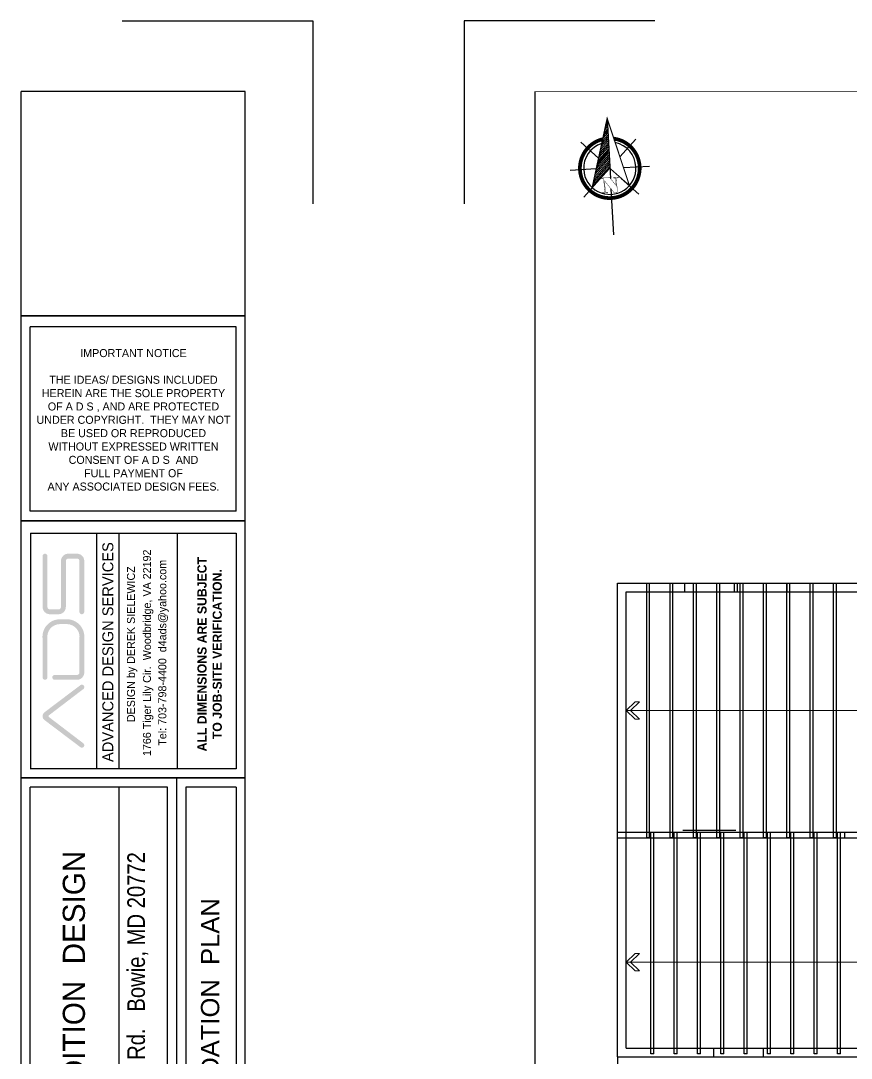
# Model space of a CAD drawing. Header units: inches. Extents: x 26998 to 46838, y -509 to 4343.
# Drawn here: x 32340 to 32910, y 2282 to 2993 of the extents above; entities that cross this region are included whole.
import ezdxf

# ---------------------------------------------------------------- set-up
doc = ezdxf.new("R2010")
doc.units = ezdxf.units.IN
doc.header["$LTSCALE"] = 0.5
doc.header["$MEASUREMENT"] = 0
doc.layers.add('CABS', color=23, linetype='Continuous')
doc.layers.add('Title Block', color=7, linetype='Continuous')
doc.layers.add('TXT', color=4, linetype='Continuous', lineweight=9)
doc.styles.add('HS-DESIGN-PLAN', font='GOTHIC.TTF', dxfattribs={"height": 0.09375})
doc.styles.add('HS-DESIGN-TTLB', font='GOTHIC.TTF')

# ---------------------------------------------------------------- blocks, each defined once
blk = doc.blocks.new('*X797')
at = {"color": 0}
for p, q in [((146.75, -411.68), (147.62, -410.82)), ((146.95, -410.95), (147.62, -410.29)), ((147.15, -410.22), (147.62, -409.76)), ((147.35, -409.49), (147.62, -409.23)), ((147.55, -408.76), (147.62, -408.7)), ((145.76, -415.33), (147.62, -413.47)), ((145.96, -414.6), (147.62, -412.94)), ((146.16, -413.87), (147.62, -412.41)), ((146.36, -413.14), (147.62, -411.88)), ((146.55, -412.41), (147.62, -411.35)), ((144.76, -418.98), (147.62, -416.12)), ((144.96, -418.25), (147.62, -415.59)), ((145.16, -417.52), (147.62, -415.06)), ((145.36, -416.79), (147.62, -414.53)), ((145.56, -416.06), (147.62, -414)), ((143.56, -423.36), (147.62, -419.3)), ((143.76, -422.63), (147.62, -418.77)), ((143.96, -421.9), (147.62, -418.24)), ((144.16, -421.17), (147.62, -417.71)), ((144.36, -420.44), (147.62, -417.18)), ((144.56, -419.71), (147.62, -416.65)), ((142.76, -426.28), (147.62, -421.42)), ((142.96, -425.55), (147.62, -420.89)), ((143.16, -424.82), (147.62, -420.36)), ((143.36, -424.09), (147.62, -419.83))]:
    blk.add_line(p, q, dxfattribs=at)
blk = doc.blocks.new('North')
for p, q in [((-0.05, 18.32), (-0.05, 2.23)), ((-2.92, 7.82), (-7.42, 12.32)), ((2.82, 7.82), (7.32, 12.32)), ((-3.71, 4.95), (-10.67, 4.95)), ((3.61, 4.95), (10.57, 4.95)), ((-2.92, 2.08), (-7.42, -2.42)), ((2.82, 2.08), (7.32, -2.42)), ((-0.05, -0.54), (-0.05, -12.88))]:
    blk.add_line(p, q)
for points, const_width in [([(-5.06, -0.01), (-0.05, 18.32), (4.95, 0.05), (-0.05, 4.95), (-5.06, -0.01)], 0.3), ([(-1.6, -0.98), (-1.6, -1.05), (-1.59, -1.12), (-1.58, -1.18), (-1.57, -1.22), (-1.56, -1.27), (-1.54, -1.31), (-1.52, -1.33), (-1.5, -1.35), (-1.47, -1.37), (-1.44, -1.38), (-1.4, -1.4), (-1.34, -1.41), (-1.28, -1.42), (-1.21, -1.43), (-1.13, -1.43), (-1.05, -1.43), (-1.05, -1.59), (-2.39, -1.59), (-2.39, -1.43), (-2.35, -1.43), (-2.28, -1.43), (-2.21, -1.43), (-2.14, -1.42), (-2.09, -1.41), (-2.04, -1.4), (-2, -1.38), (-1.96, -1.37), (-1.94, -1.35), (-1.91, -1.33), (-1.88, -1.31), (-1.86, -1.27), (-1.85, -1.23), (-1.83, -1.18), (-1.82, -1.12), (-1.81, -1.06), (-1.81, -1), (-1.81, 2.29), (-2.39, 2.29), (-2.39, 2.44), (-0.21, 2.44), (1.39, 0.24), (1.39, 1.81), (1.39, 1.88), (1.38, 1.95), (1.37, 2), (1.36, 2.06), (1.35, 2.1), (1.33, 2.14), (1.31, 2.17), (1.29, 2.19), (1.26, 2.21), (1.22, 2.23), (1.17, 2.25), (1.12, 2.26), (1.06, 2.27), (0.99, 2.28), (0.92, 2.29), (0.84, 2.29), (0.82, 2.29), (0.82, 2.44), (2.16, 2.44), (2.16, 2.29), (2.12, 2.29), (2.04, 2.29), (1.98, 2.28), (1.92, 2.27), (1.86, 2.26), (1.81, 2.25), (1.77, 2.24), (1.73, 2.22), (1.71, 2.2), (1.69, 2.18), (1.67, 2.15), (1.65, 2.1), (1.63, 2.06), (1.62, 2.01), (1.61, 1.95), (1.61, 1.88), (1.61, 1.81), (1.61, -1.59), (0.7, -1.59), (-1.6, 1.62), (-1.6, -0.98), (-1.6, -0.98)], 0.1)]:
    blk.add_lwpolyline(points, dxfattribs=dict(const_width=const_width))
at = {"const_width": 1}
for points in [[(-8.05, 4.95, 1), (7.95, 4.95, 0.359415), (1.47, 12.8, 1)], [(-1.57, 12.8, 0.359415), (-8.05, 4.95, 1)]]:
    blk.add_lwpolyline(points, format="xyb", dxfattribs=at)
for start, end in [(105.027, 180), (0, 74.973), (180, 0)]:
    blk.add_arc((-0.05, 4.95), 7, start, end)
blk.add_blockref('*X797', (-147.67, 426.84))

msp = doc.modelspace()

# ---------------------------------------------------------------- hatches: boundary and pattern name
at = {"layer": 'Title Block'}
h = msp.add_hatch(color=256, dxfattribs=at)
h.paths.add_polyline_path([(32383.307677, 2534.6635765, 0.1912949762), (32383.9756571, 2535.6985823), (32383.9756571, 2536.3456286, 0.1065363828), (32383.6970632, 2536.9912482, 0.1989123674), (32382.6138719, 2537.6680178), (32382.0631966, 2537.6680178, 0.1139636446), (32381.3693915, 2537.3806343), (32356.7896182, 2518.8025062, 0.5149988252), (32356.7896182, 2513.3683904), (32381.3693915, 2494.7902622, 0.1139636446), (32382.0631966, 2494.5028787), (32382.6138719, 2494.5028787, 0.1989123674), (32383.6970632, 2495.1796484, 0.1065363829), (32383.9756571, 2495.825268), (32383.9756571, 2496.4723143, 0.1912949762), (32383.307677, 2497.5073201), (32359.8932491, 2515.391789, -0.5343557179), (32359.8932491, 2516.7791076)])
h.paths.add_polyline_path([(32378.9693065, 2541.0055849, 0.4142135624), (32383.9756571, 2546.0119356), (32383.9756571, 2569.1516721, 0.440849221), (32372.2941723, 2582.5019405), (32367.0718214, 2582.5019405, 0.440849221), (32355.3903366, 2569.1516721), (32355.3903366, 2542.6743685, 0.4142135624), (32357.0591201, 2541.0055849, 0.4142135624), (32358.7279037, 2542.6743685), (32358.7279037, 2569.1516721, -0.4500136067), (32367.0718214, 2579.1643734), (32372.2941723, 2579.1643734, -0.4500136067), (32380.63809, 2569.1516721), (32380.63809, 2546.0119356, -0.4142135624), (32378.9693065, 2544.343152), (32363.7342543, 2544.343152, 0.4142135624), (32362.0654707, 2542.6743685, 0.4142135624), (32363.7342543, 2541.0055849)])
h.paths.add_polyline_path([(32368.0142133, 2590.9436406, -0.4142135624), (32366.3454298, 2589.2748571), (32360.3966872, 2589.2748571, -0.4142135624), (32358.7279037, 2590.9436406), (32358.7279037, 2625.764862, 0.4142135624), (32357.0591201, 2627.4336456, 0.4142135624), (32355.3903366, 2625.764862), (32355.3903366, 2590.9436406, 0.4142135624), (32360.3966872, 2585.93729), (32366.3454298, 2585.93729, 0.4142135624), (32371.3517804, 2590.9436406), (32371.3517804, 2622.4272949, -0.4142135624), (32373.0205639, 2624.0960785), (32378.9693065, 2624.0960785, -0.4142135624), (32380.63809, 2622.4272949), (32380.63809, 2587.6060736, 0.4142135624), (32382.3068736, 2585.93729, 0.4142135624), (32383.9756571, 2587.6060736), (32383.9756571, 2622.4272949, 0.4142135624), (32378.9693065, 2627.4336456), (32373.0205639, 2627.4336456, 0.4142135624), (32368.0142133, 2622.4272949)])
h = msp.add_hatch(color=256, dxfattribs=at)
h.paths.add_polyline_path([(32383.307677, 2534.6635765, 0.1912949762), (32383.9756571, 2535.6985823), (32383.9756571, 2536.3456286, 0.1065363828), (32383.6970632, 2536.9912482, 0.1989123674), (32382.6138719, 2537.6680178), (32382.0631966, 2537.6680178, 0.1139636446), (32381.3693915, 2537.3806343), (32356.7896182, 2518.8025062, 0.5149988252), (32356.7896182, 2513.3683904), (32381.3693915, 2494.7902622, 0.1139636446), (32382.0631966, 2494.5028787), (32382.6138719, 2494.5028787, 0.1989123674), (32383.6970632, 2495.1796484, 0.1065363829), (32383.9756571, 2495.825268), (32383.9756571, 2496.4723143, 0.1912949762), (32383.307677, 2497.5073201), (32359.8932491, 2515.391789, -0.5343557179), (32359.8932491, 2516.7791076)])
h.paths.add_polyline_path([(32378.9693065, 2541.0055849, 0.4142135624), (32383.9756571, 2546.0119356), (32383.9756571, 2569.1516721, 0.440849221), (32372.2941723, 2582.5019405), (32367.0718214, 2582.5019405, 0.440849221), (32355.3903366, 2569.1516721), (32355.3903366, 2542.6743685, 0.4142135624), (32357.0591201, 2541.0055849, 0.4142135624), (32358.7279037, 2542.6743685), (32358.7279037, 2569.1516721, -0.4500136067), (32367.0718214, 2579.1643734), (32372.2941723, 2579.1643734, -0.4500136067), (32380.63809, 2569.1516721), (32380.63809, 2546.0119356, -0.4142135624), (32378.9693065, 2544.343152), (32363.7342543, 2544.343152, 0.4142135624), (32362.0654707, 2542.6743685, 0.4142135624), (32363.7342543, 2541.0055849)])
h.paths.add_polyline_path([(32368.0142133, 2590.9436406, -0.4142135624), (32366.3454298, 2589.2748571), (32360.3966872, 2589.2748571, -0.4142135624), (32358.7279037, 2590.9436406), (32358.7279037, 2625.764862, 0.4142135624), (32357.0591201, 2627.4336456, 0.4142135624), (32355.3903366, 2625.764862), (32355.3903366, 2590.9436406, 0.4142135624), (32360.3966872, 2585.93729), (32366.3454298, 2585.93729, 0.4142135624), (32371.3517804, 2590.9436406), (32371.3517804, 2622.4272949, -0.4142135624), (32373.0205639, 2624.0960785), (32378.9693065, 2624.0960785, -0.4142135624), (32380.63809, 2622.4272949), (32380.63809, 2587.6060736, 0.4142135624), (32382.3068736, 2585.93729, 0.4142135624), (32383.9756571, 2587.6060736), (32383.9756571, 2622.4272949, 0.4142135624), (32378.9693065, 2627.4336456), (32373.0205639, 2627.4336456, 0.4142135624), (32368.0142133, 2622.4272949)])

# ---------------------------------------------------------------- linework, layer by layer
for p, q in [((32749.3686292, 2436.6590416), (33156.1686292, 2436.6590416)), ((32749.3686292, 2432.6590416), (33156.1686292, 2432.6590416)), ((32771.3686292, 2432.6590416), (32769.3686292, 2432.6590416)), ((32772.1686292, 2436.6590416), (32774.1686292, 2436.6590416)), ((32787.3686292, 2432.6590416), (32785.3686292, 2432.6590416)), ((32788.1686292, 2436.6590416), (32790.1686292, 2436.6590416)), ((32803.3686292, 2432.6590416), (32801.3686292, 2432.6590416)), ((32804.1686292, 2436.6590416), (32806.1686292, 2436.6590416)), ((32819.3686292, 2432.6590416), (32817.3686292, 2432.6590416)), ((32820.1686292, 2436.6590416), (32822.1686292, 2436.6590416)), ((32835.3686292, 2432.6590416), (32833.3686292, 2432.6590416)), ((32836.1686292, 2436.6590416), (32838.1686292, 2436.6590416)), ((32851.3686292, 2432.6590416), (32849.3686292, 2432.6590416)), ((32852.1686292, 2436.6590416), (32854.1686292, 2436.6590416)), ((32867.3686292, 2432.6590416), (32865.3686292, 2432.6590416)), ((32868.1686292, 2436.6590416), (32870.1686292, 2436.6590416)), ((32883.3686292, 2432.6590416), (32881.3686292, 2432.6590416)), ((32884.1686292, 2436.6590416), (32886.1686292, 2436.6590416)), ((32899.3686292, 2432.6590416), (32897.3686292, 2432.6590416)), ((32900.1686292, 2436.6590416), (32902.1686292, 2436.6590416)), ((32774.1686292, 2284.6590416), (32772.1686292, 2284.6590416)), ((32790.1686292, 2284.6590416), (32788.1686292, 2284.6590416)), ((32806.1686292, 2284.6590416), (32804.1686292, 2284.6590416)), ((32822.1686292, 2284.6590416), (32820.1686292, 2284.6590416)), ((32838.1686292, 2284.6590416), (32836.1686292, 2284.6590416)), ((32854.1686292, 2284.6590416), (32852.1686292, 2284.6590416)), ((32870.1686292, 2284.6590416), (32868.1686292, 2284.6590416)), ((32886.1686292, 2284.6590416), (32884.1686292, 2284.6590416)), ((32902.1686292, 2284.6590416), (32900.1686292, 2284.6590416))]:
    msp.add_line(p, q)
msp.add_lwpolyline([(32692.3981281, 2944.0852231, 0.5, 0.5, 0), (34187.4573628, 2944.0852231, 0, 0, 0), (34187.4573628, 1817.6360016, 0.5, 0.5, 0), (32692.3981281, 1817.6360016, 0.5, 0.5, 0)], format="xyseb")
at = {"const_width": 0.5}
msp.add_lwpolyline([(32692.7981281, 1817.6360016), (32692.7981281, 2944.0852231)], dxfattribs=at)
msp.add_lwpolyline([(32692.7981281, 1817.6360016), (32692.7981281, 2944.0852231)], dxfattribs=at)
at = {"layer": 'CABS'}
msp.add_line((32830.3686292, 2437.6590416), (32794.1767581, 2437.6590416), dxfattribs=at)
at = {"layer": 'Title Block'}
for p, q in [((32409.8282212, 2992.6621831), (32540.6318062, 2992.6621831)), ((32409.8282212, 2992.6621831), (32540.6318062, 2992.6621831)), ((32409.8282212, 2992.6621831), (32540.6318062, 2992.6621831)), ((32409.8282212, 2992.6621831), (32540.6318062, 2992.6621831)), ((32409.8282212, 2992.6621831), (32540.6318062, 2992.6621831)), ((32409.8282212, 2992.6621831), (32540.6318062, 2992.6621831)), ((32409.8282212, 2992.6621831), (32540.6318062, 2992.6621831)), ((32409.8282212, 2992.6621831), (32540.6318062, 2992.6621831)), ((32540.6318062, 2992.6621831), (32540.6318062, 2867.1717031)), ((32540.6318062, 2992.6621831), (32540.6318062, 2867.1717031)), ((32540.6318062, 2992.6621831), (32540.6318062, 2867.1717031)), ((32540.6318062, 2992.6621831), (32540.6318062, 2867.1717031)), ((32540.6318062, 2992.6621831), (32540.6318062, 2867.1717031)), ((32540.6318062, 2992.6621831), (32540.6318062, 2867.1717031)), ((32540.6318062, 2992.6621831), (32540.6318062, 2867.1717031)), ((32540.6318062, 2992.6621831), (32540.6318062, 2867.1717031)), ((32540.6318062, 2992.6621831), (32540.6318062, 2867.1717031)), ((32540.6318062, 2992.6621831), (32540.6318062, 2867.1717031)), ((32540.6318062, 2992.6621831), (32540.6318062, 2867.1717031)), ((32540.6318062, 2992.6621831), (32540.6318062, 2867.1717031)), ((32540.6318062, 2992.6621831), (32540.6318062, 2867.1717031)), ((32540.6318062, 2992.6621831), (32540.6318062, 2867.1717031)), ((32540.6318062, 2992.6621831), (32540.6318062, 2867.1717031)), ((32540.6318062, 2992.6621831), (32540.6318062, 2867.1717031)), ((32540.6318062, 2992.6621831), (32540.6318062, 2867.1717031)), ((32540.6318062, 2992.6621831), (32540.6318062, 2867.1717031)), ((32540.6318062, 2992.6621831), (32540.6318062, 2867.1717031)), ((32540.6318062, 2992.6621831), (32540.6318062, 2867.1717031)), ((32540.6318062, 2992.6621831), (32540.6318062, 2867.1717031)), ((32540.6318062, 2992.6621831), (32540.6318062, 2867.1717031)), ((32540.6318062, 2992.6621831), (32540.6318062, 2867.1717031)), ((32540.6318062, 2992.6621831), (32540.6318062, 2867.1717031)), ((32540.6318062, 2992.6621831), (32540.6318062, 2867.1717031)), ((32540.6318062, 2992.6621831), (32540.6318062, 2867.1717031)), ((32540.6318062, 2992.6621831), (32540.6318062, 2867.1717031)), ((32540.6318062, 2992.6621831), (32540.6318062, 2867.1717031)), ((32540.6318062, 2992.6621831), (32540.6318062, 2867.1717031)), ((32540.6318062, 2992.6621831), (32540.6318062, 2867.1717031)), ((32775.0247531, 2992.6621831), (32644.2211681, 2992.6621831)), ((32775.0247531, 2992.6621831), (32644.2211681, 2992.6621831)), ((32775.0247531, 2992.6621831), (32644.2211681, 2992.6621831)), ((32775.0247531, 2992.6621831), (32644.2211681, 2992.6621831)), ((32775.0247531, 2992.6621831), (32644.2211681, 2992.6621831)), ((32775.0247531, 2992.6621831), (32644.2211681, 2992.6621831)), ((32644.2211681, 2992.6621831), (32644.2211681, 2867.1717031)), ((32644.2211681, 2992.6621831), (32644.2211681, 2867.1717031)), ((32644.2211681, 2992.6621831), (32644.2211681, 2867.1717031)), ((32644.2211681, 2992.6621831), (32644.2211681, 2867.1717031)), ((32775.0247531, 2992.6621831), (32644.2211681, 2992.6621831)), ((32775.0247531, 2992.6621831), (32644.2211681, 2992.6621831)), ((32775.0247531, 2992.6621831), (32644.2211681, 2992.6621831)), ((32775.0247531, 2992.6621831), (32644.2211681, 2992.6621831)), ((32775.0247531, 2992.6621831), (32644.2211681, 2992.6621831)), ((32775.0247531, 2992.6621831), (32644.2211681, 2992.6621831)), ((32644.2211681, 2992.6621831), (32644.2211681, 2867.1717031)), ((32644.2211681, 2992.6621831), (32644.2211681, 2867.1717031)), ((32644.2211681, 2992.6621831), (32644.2211681, 2867.1717031)), ((32644.2211681, 2992.6621831), (32644.2211681, 2867.1717031)), ((32340.697188, 1817.6359916), (32340.697188, 2944.0852131)), ((32494.312188, 2944.0852131), (32340.697188, 2944.0852131)), ((32494.312188, 1817.6359916), (32494.312188, 2944.0852131)), ((32692.7981281, 2944.0852231), (32692.7981281, 1817.6360016)), ((32340.697188, 2790.4027131), (32494.312188, 2790.4027131)), ((32340.697188, 2790.4027131), (32494.312188, 2790.4027131)), ((32340.697188, 2790.4027131), (32494.312188, 2790.4027131)), ((32340.697188, 2790.4027131), (32494.312188, 2790.4027131)), ((32494.312188, 2790.4027131), (32340.697188, 2790.4027131)), ((32346.967188, 2656.4939631), (32346.967188, 2782.8152131)), ((32488.042188, 2782.8152131), (32346.967188, 2782.8152131)), ((32346.967188, 2656.4939631), (32346.967188, 2782.8152131)), ((32488.042188, 2656.4939631), (32488.042188, 2782.8152131)), ((32488.042188, 2656.4939631), (32346.967188, 2656.4939631)), ((32340.697188, 2649.9027131), (32494.312188, 2649.9027131)), ((32340.697188, 2649.9027131), (32494.312188, 2649.9027131)), ((32340.697188, 2649.9027131), (32494.312188, 2649.9027131)), ((32494.312188, 2649.9027131), (32340.697188, 2649.9027131)), ((32347.022313, 2641.4939631), (32488.042188, 2641.4939631)), ((32347.022313, 2641.4939631), (32347.022313, 2479.9897139)), ((32347.022313, 2641.4939631), (32347.022313, 2479.9897139)), ((32392.5537853, 2479.9897139), (32392.5537853, 2641.4939631)), ((32392.5537853, 2479.9897139), (32392.5537853, 2641.4939631)), ((32407.8080171, 2479.9897139), (32407.8080171, 2641.4939631)), ((32407.8080171, 2479.9897139), (32407.8080171, 2641.4939631)), ((32447.8080171, 2479.9897139), (32447.8080171, 2641.4939631)), ((32447.8080171, 2479.9897139), (32447.8080171, 2641.4939631)), ((32488.042188, 2641.4939631), (32488.042188, 2479.9897139)), ((32749.3686292, 2607.2590416), (33044.3686292, 2607.2590416)), ((32749.3686292, 2282.6590416), (32749.3686292, 2607.2590416)), ((32769.3686292, 2432.6590416), (32769.3686292, 2607.2590416)), ((32771.3686292, 2432.6590416), (32771.3686292, 2607.2590416)), ((32785.3686292, 2432.6590416), (32785.3686292, 2607.2590416)), ((32787.3686292, 2432.6590416), (32787.3686292, 2607.2590416)), ((32795.3686292, 2607.2590416), (32795.3686292, 2601.2590416)), ((32801.3686292, 2432.6590416), (32801.3686292, 2607.2590416)), ((32803.3686292, 2432.6590416), (32803.3686292, 2607.2590416)), ((32817.3686292, 2432.6590416), (32817.3686292, 2607.2590416)), ((32819.3686292, 2432.6590416), (32819.3686292, 2607.2590416)), ((32829.3686292, 2607.2590416), (32829.3686292, 2601.2590416)), ((32831.3686292, 2607.2590416), (32831.3686292, 2601.2590416)), ((32833.3686292, 2432.6590416), (32833.3686292, 2607.2590416)), ((32835.3686292, 2432.6590416), (32835.3686292, 2607.2590416)), ((32849.3686292, 2432.6590416), (32849.3686292, 2607.2590416)), ((32851.3686292, 2432.6590416), (32851.3686292, 2607.2590416)), ((32865.3686292, 2607.2590416), (32865.3686292, 2601.2590416)), ((32865.3686292, 2432.6590416), (32865.3686292, 2607.2590416)), ((32867.3686292, 2432.6590416), (32867.3686292, 2607.2590416)), ((32881.3686292, 2432.6590416), (32881.3686292, 2607.2590416)), ((32883.3686292, 2432.6590416), (32883.3686292, 2607.2590416)), ((32897.3686292, 2432.6590416), (32897.3686292, 2607.2590416)), ((32899.3686292, 2432.6590416), (32899.3686292, 2607.2590416)), ((32755.3686292, 2601.2590416), (33044.3686292, 2601.2590416)), ((32755.3686292, 2288.6590416), (32755.3686292, 2601.2590416)), ((32488.042188, 2479.9897139), (32346.967188, 2479.9897139)), ((32340.697188, 2473.7197139), (32494.312188, 2473.7197139)), ((32340.697188, 2473.7197139), (32494.312188, 2473.7197139)), ((32494.312188, 2473.7197139), (32340.697188, 2473.7197139)), ((32346.967188, 2142.9274842), (32346.967188, 2467.4497139)), ((32441.017188, 2467.4497139), (32346.967188, 2467.4497139)), ((32407.7880361, 2142.9274842), (32407.7880361, 2467.4497139)), ((32441.017188, 2142.9274842), (32441.017188, 2467.4497139)), ((32447.287188, 2136.6574842), (32447.287188, 2473.7197139)), ((32488.042188, 2467.4497139), (32453.557188, 2467.4497139)), ((32453.557188, 2467.4497139), (32453.557188, 2142.9274842)), ((32488.042188, 2467.4497139), (32488.042188, 2142.9274842)), ((32749.3686292, 2436.6590416), (32905.1686292, 2436.6590416)), ((32755.3686292, 2432.6590416), (32905.1686292, 2432.6590416)), ((32772.1686292, 2284.6590416), (32772.1686292, 2436.6590416)), ((32774.1686292, 2284.6590416), (32774.1686292, 2436.6590416)), ((32788.1686292, 2284.6590416), (32788.1686292, 2436.6590416)), ((32790.1686292, 2284.6590416), (32790.1686292, 2436.6590416)), ((32804.1686292, 2284.6590416), (32804.1686292, 2436.6590416)), ((32806.1686292, 2284.6590416), (32806.1686292, 2436.6590416)), ((32820.1686292, 2284.6590416), (32820.1686292, 2436.6590416)), ((32822.1686292, 2284.6590416), (32822.1686292, 2436.6590416)), ((32836.1686292, 2284.6590416), (32836.1686292, 2436.6590416)), ((32838.1686292, 2284.6590416), (32838.1686292, 2436.6590416)), ((32852.1686292, 2284.6590416), (32852.1686292, 2436.6590416)), ((32854.1686292, 2284.6590416), (32854.1686292, 2436.6590416)), ((32868.1686292, 2284.6590416), (32868.1686292, 2436.6590416)), ((32870.1686292, 2284.6590416), (32870.1686292, 2436.6590416)), ((32884.1686292, 2284.6590416), (32884.1686292, 2436.6590416)), ((32886.1686292, 2284.6590416), (32886.1686292, 2436.6590416)), ((32900.1686292, 2284.6590416), (32900.1686292, 2436.6590416)), ((32902.1686292, 2284.6590416), (32902.1686292, 2436.6590416)), ((32905.1686292, 2432.6590416), (32905.1686292, 2436.6590416)), ((32749.3686292, 2282.6590416), (33156.1686292, 2282.6590416)), ((32749.3686292, 2282.6590416), (32749.3686292, 2174.6590416)), ((32755.3686292, 2288.6590416), (33150.1686292, 2288.6590416)), ((32815.3686292, 2282.6590416), (32815.3686292, 2288.6590416)), ((32849.3686292, 2282.6590416), (32849.3686292, 2288.6590416))]:
    msp.add_line(p, q, dxfattribs=at)
at = {"layer": 'Title Block', "const_width": 0.5}
for points in [[(32340.697188, 2944.0852131), (32494.312188, 2944.0852131)], [(32340.697188, 1817.6359916), (32340.697188, 2944.0852131)], [(32494.312188, 1817.6359916), (32494.312188, 2944.0852131)], [(32340.697188, 2790.4027131), (32494.312188, 2790.4027131)], [(32340.697188, 2790.4027131), (32494.312188, 2790.4027131)], [(32340.697188, 2649.9027131), (32494.312188, 2649.9027131)], [(32340.697188, 2649.9027131), (32494.312188, 2649.9027131)], [(32340.697188, 2473.7197139), (32494.312188, 2473.7197139)], [(32340.697188, 2473.7197139), (32494.312188, 2473.7197139)], [(32447.287188, 2136.6574842), (32447.287188, 2473.7197139)]]:
    msp.add_lwpolyline(points, dxfattribs=at)
at = {"layer": 'TXT'}
for p, q in [((32761.3686292, 2525.9590416), (32764.3686292, 2525.9590416)), ((33150.1686292, 2519.9590416), (32755.3686292, 2519.9590416)), ((32761.3686292, 2513.9590416), (32764.3686292, 2513.9590416)), ((32761.3686292, 2353.4590416), (32764.3686292, 2353.4590416)), ((33150.1686292, 2347.4590416), (32755.3686292, 2347.4590416)), ((32761.3686292, 2341.4590416), (32764.3686292, 2341.4590416))]:
    msp.add_line(p, q, dxfattribs=at)
for points in [[(32761.3686292, 2513.9590416), (32755.3686292, 2519.9590416), (32761.3686292, 2525.9590416)], [(32764.3686292, 2513.9590416), (32758.3686292, 2519.9590416), (32764.3686292, 2525.9590416)], [(32761.3686292, 2341.4590416), (32755.3686292, 2347.4590416), (32761.3686292, 2353.4590416)], [(32764.3686292, 2341.4590416), (32758.3686292, 2347.4590416), (32764.3686292, 2353.4590416)]]:
    msp.add_lwpolyline(points, dxfattribs=at)

# ---------------------------------------------------------------- block references
at = {"xscale": 2.559999999999999, "yscale": 2.559999999999999, "zscale": 2.559999999999999, "rotation": 3.052882514792429}
msp.add_blockref('North', (32744.8732815, 2878.9444219), dxfattribs=at)

# ---------------------------------------------------------------- texts
at = {"layer": 'Title Block', "insert": (32417.6952641, 2719.1459432), "char_height": 5.48625, "width": 1080.556998024, "attachment_point": 5, "style": 'HS-DESIGN-PLAN'}
msp.add_mtext('IMPORTANT NOTICE \\P\\P\\pxt2;THE IDEAS/ DESIGNS INCLUDED \\PHEREIN ARE THE SOLE PROPERTY \\POF A D S , AND ARE PROTECTED \\PUNDER COPYRIGHT.  THEY MAY NOT \\PBE USED OR REPRODUCED \\PWITHOUT EXPRESSED WRITTEN \\PCONSENT OF A D S  AND \\PFULL PAYMENT OF \\PANY ASSOCIATED DESIGN FEES.', dxfattribs=at)
at = {"layer": 'Title Block', "rotation": 90}
for s, insert, char_height, width, attachment_point, style in [('ADVANCED DESIGN SERVICES', (32400.1915629, 2560.0094065), 7.50975, 200.725788003, 5, 'HS-DESIGN-PLAN'), ('1766 Tiger Lily Cir.  Woodbridge, VA 22192', (32427.7579449, 2559.5128202), 5.48625, 248.576827248, 5, 'HS-DESIGN-PLAN'), ('1766 Tiger Lily Cir.  Woodbridge, VA 22192', (32427.7579449, 2559.5128202), 5.48625, 248.576827248, 5, 'HS-DESIGN-PLAN'), ('\\P{\\fCentury Gothic|b1|i0|c0|p34;\\H1.1429x;ALL DIMENSIONS ARE SUBJECT \\PTO JOB-SITE VERIFICATION.}', (32465.3204697, 2558.5590416), 5.48625, 248.576827248, 5, 'HS-DESIGN-PLAN'), ('\\P{\\fCentury Gothic|b1|i0|c0|p34;\\H1.1429x;ALL DIMENSIONS ARE SUBJECT \\PTO JOB-SITE VERIFICATION.}', (32465.3204697, 2558.5590416), 5.48625, 248.576827248, 5, 'HS-DESIGN-PLAN'), ('DESIGN by DEREK SIELEWICZ', (32416.784302, 2565.4169151), 5.48625, 248.576827248, 5, 'HS-DESIGN-PLAN'), ('DESIGN by DEREK SIELEWICZ', (32416.784302, 2565.4169151), 5.48625, 248.576827248, 5, 'HS-DESIGN-PLAN'), ('Tel: 703-798-4400  d4ads@yahoo.com', (32438.2658579, 2559.5358472), 5.48625, 248.576827248, 5, 'HS-DESIGN-PLAN'), ('Tel: 703-798-4400  d4ads@yahoo.com', (32438.2658579, 2559.5358472), 5.48625, 248.576827248, 5, 'HS-DESIGN-PLAN'), ('{\\H1.14632x;    NEW  ADDITION  DESIGN}', (32369.2444422, 2156.6296504), 13.237439489, 488.490459411, 1, 'HS-DESIGN-TTLB'), ('\\pxb0.41667,a0.41667,t20;{\\fArial Narrow|b0|i0|c0|p34;7323 Westwind Rd.   Bowie, MD 20772}', (32413.446195, 2182.0609805), 12.085821891, 788.928518224, 1, 'HS-DESIGN-TTLB'), ('{\\fSwis721 BdOul BT|b0|i0|c0|p82;FOUNDATION  PLAN}', (32470.2862004, 2305.7108341), 12.54047025, 315.279058952, 5, 'HS-DESIGN-TTLB')]:
    msp.add_mtext(s, dxfattribs=dict(at, insert=insert, char_height=char_height, width=width, attachment_point=attachment_point, style=style))

doc.saveas('drawing.dxf')
